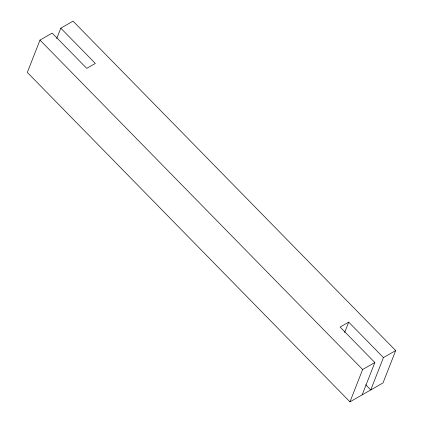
<?xml version="1.0" encoding="UTF-8"?>
<svg xmlns="http://www.w3.org/2000/svg" width="423" height="423" viewBox="0 0 423 423"><rect width="100%" height="100%" fill="white"/><g stroke="black" fill="none" stroke-linecap="round" stroke-linejoin="round"><path stroke-width="0.63" d="M60.796 28.167L95.334 63.434L86.736 68.357L52.198 33.094L39.989 40.09L27.315 72.428L349.964 401.85L383.011 382.91L395.685 350.572L73.036 21.15L60.796 28.167L56.73 38.541M344.65 332.51L348.716 322.136L383.439 357.588L370.765 389.927L365.742 384.793M349.964 401.85L362.633 369.512L374.841 362.516L340.118 327.064L348.716 322.136M362.173 394.855L374.841 362.516M383.439 357.588L395.685 350.572M39.989 40.09L362.633 369.512"/></g></svg>
